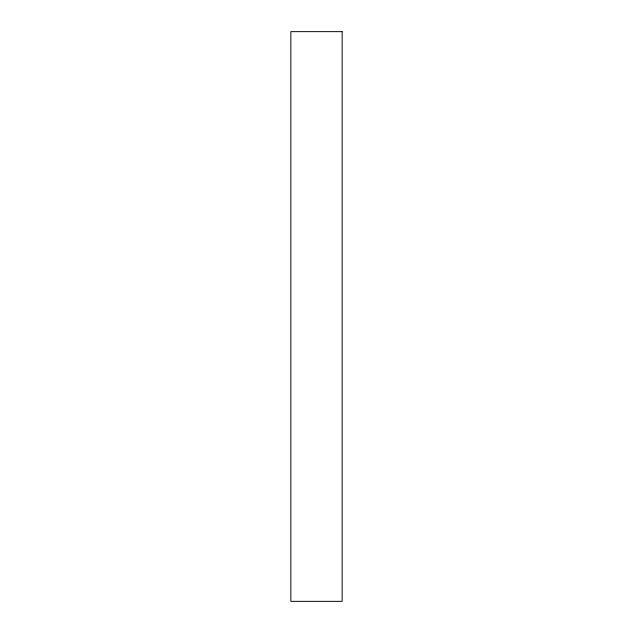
<?xml version="1.0" encoding="UTF-8"?>
<svg xmlns="http://www.w3.org/2000/svg" width="633" height="633" viewBox="0 0 633 633"><rect width="100%" height="100%" fill="white"/><g stroke="black" fill="none" stroke-linecap="round" stroke-linejoin="round"><path stroke-width="0.95" d="M342.152 31.65L290.848 31.65L290.848 601.35L342.152 601.35L342.152 31.65"/></g></svg>
